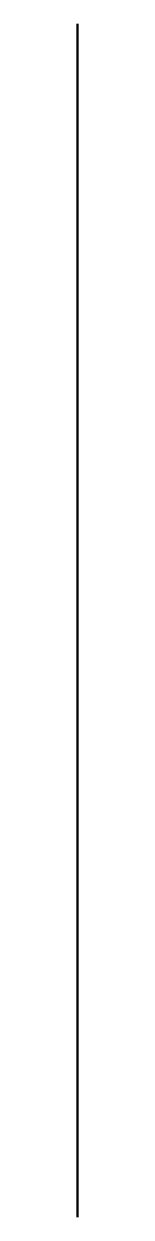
# Model space of a CAD drawing. Header units: inches. Extents: x 1.2 to 1.2, y -1.19 to 1.2.
import ezdxf

# ---------------------------------------------------------------- set-up
doc = ezdxf.new("R2010")
doc.units = ezdxf.units.IN
doc.header["$MEASUREMENT"] = 0
doc.layers.get('0').update_dxf_attribs({"linetype": 'CONTINUOUS'})

msp = doc.modelspace()

# ---------------------------------------------------------------- linework, layer by layer
at = {"color": 4, "linetype": 'CONTINUOUS', "lineweight": 50}
msp.add_line((1.1955, -1.195), (1.1955, 1.195), dxfattribs=at)

doc.saveas('drawing.dxf')
